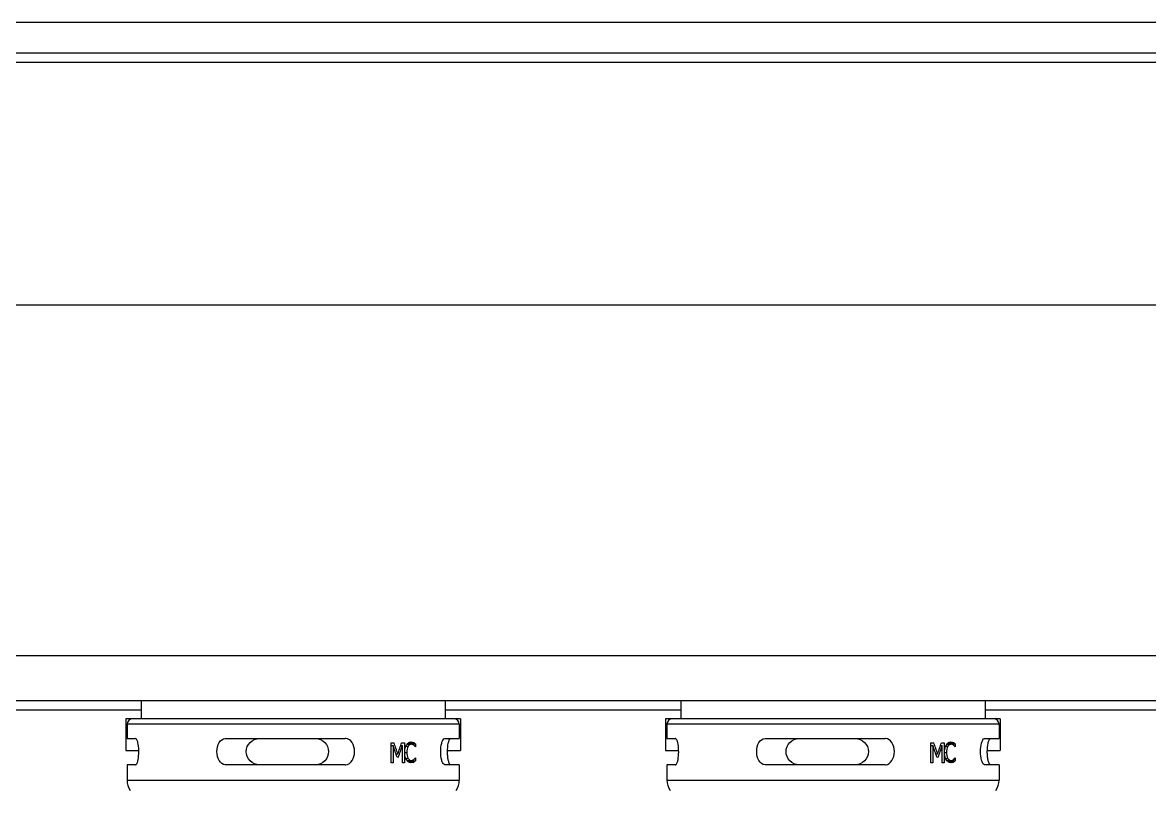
# Model space of a CAD drawing. Header units: millimetres. Extents: x 10297564 to 11610295, y -9287743 to -8409454.
# Drawn here: x 10527840 to 10529096, y -9102460 to -9101604 of the extents above; entities that cross this region are included whole.
import ezdxf

# ---------------------------------------------------------------- set-up
doc = ezdxf.new("R2010")
doc.units = ezdxf.units.MM
doc.header["$LTSCALE"] = 100
doc.layers.add('-0', color=7, linetype='Continuous')

# ---------------------------------------------------------------- blocks, each defined once
blk = doc.blocks.new('인버터 외형도')
at = {"layer": '-0', "linetype": 'Continuous'}
for p, q in [((127015.97, 34940.36), (115864.67, 34940.36)), ((127015.97, 34914.78), (115864.67, 34914.78)), ((117700.65, 34907.25), (125180, 34907.25)), ((125134.85, 34704.09), (117745.8, 34704.09)), ((127437.35, 34410.64), (115699.13, 34410.64)), ((127439.49, 34373.01), (115699.13, 34373.01)), ((118671.31, 34365.49), (119123.53, 34365.49)), ((119123.53, 34373.01), (119123.53, 34357.97)), ((119377.86, 34373.01), (119377.86, 34357.97)), ((119377.86, 34365.49), (119575, 34365.49)), ((119575, 34373.01), (119575, 34357.97)), ((119829.33, 34373.01), (119829.33, 34357.97)), ((119829.33, 34365.49), (120026.47, 34365.49)), ((119117.04, 34357.97), (119110.74, 34357.97)), ((119110.74, 34357.97), (119110.74, 34331.52)), ((119385.07, 34357.97), (119116.31, 34357.97)), ((119390.64, 34357.97), (119385.08, 34357.97)), ((119390.65, 34357.97), (119390.65, 34331.52)), ((119568.51, 34357.97), (119562.21, 34357.97)), ((119562.21, 34357.97), (119562.21, 34331.52)), ((119836.54, 34357.97), (119567.78, 34357.97)), ((119842.11, 34357.97), (119836.55, 34357.97)), ((119842.12, 34357.97), (119842.12, 34331.52)), ((119389.6, 34353.45), (119111.79, 34353.45)), ((119111.79, 34353.45), (119111.79, 34341.48)), ((119389.6, 34353.45), (119389.6, 34341.48)), ((119841.07, 34353.45), (119563.26, 34353.45)), ((119563.26, 34353.45), (119563.26, 34341.48)), ((119841.07, 34353.45), (119841.07, 34341.48)), ((119111.79, 34341.48), (119118.93, 34341.48)), ((119118.93, 34341.5), (119118.79, 34341.48)), ((119193.94, 34341.48), (119294.24, 34341.48)), ((119294.64, 34341.5), (119294.24, 34341.48)), ((119332.57, 34337.97), (119335.01, 34337.97)), ((119332.57, 34321.27), (119332.57, 34337.97)), ((119332.57, 34335.66), (119334.25, 34335.66)), ((119334.25, 34335.66), (119334.25, 34321.27)), ((119340.62, 34335.66), (119342.05, 34335.66)), ((119341.39, 34337.97), (119343.71, 34337.97)), ((119342.05, 34321.27), (119342.05, 34335.66)), ((119343.71, 34337.97), (119343.71, 34321.27)), ((119345.88, 34336.71), (119349.42, 34336.71)), ((119346.3, 34337.2), (119353, 34337.2)), ((119347.65, 34338.17), (119351.47, 34338.17)), ((119353, 34337.2), (119353, 34334.52)), ((119377.47, 34341.48), (119389.6, 34341.48)), ((119563.26, 34341.48), (119570.4, 34341.48)), ((119570.4, 34341.5), (119570.26, 34341.48)), ((119645.41, 34341.48), (119745.71, 34341.48)), ((119746.11, 34341.5), (119745.71, 34341.48)), ((119784.04, 34337.97), (119786.48, 34337.97)), ((119784.04, 34321.27), (119784.04, 34337.97)), ((119784.04, 34335.66), (119785.71, 34335.66)), ((119785.71, 34335.66), (119785.71, 34321.27)), ((119792.09, 34335.66), (119793.52, 34335.66)), ((119792.86, 34337.97), (119795.18, 34337.97)), ((119793.52, 34321.27), (119793.52, 34335.66)), ((119795.18, 34337.97), (119795.18, 34321.27)), ((119797.35, 34336.71), (119800.89, 34336.71)), ((119797.77, 34337.2), (119804.46, 34337.2)), ((119799.12, 34338.17), (119802.94, 34338.17)), ((119804.46, 34337.2), (119804.46, 34334.52)), ((119828.94, 34341.48), (119841.07, 34341.48)), ((119110.74, 34331.52), (119121.61, 34331.52)), ((119336.69, 34328.67), (119338.3, 34328.67)), ((119343.99, 34329.94), (119345.7, 34329.94)), ((119344.86, 34334.99), (119346.78, 34334.99)), ((119353, 34334.52), (119352.88, 34334.52)), ((119379.78, 34331.52), (119390.65, 34331.52)), ((119562.21, 34331.52), (119573.08, 34331.52)), ((119788.16, 34328.67), (119789.77, 34328.67)), ((119795.46, 34329.94), (119797.17, 34329.94)), ((119796.33, 34334.99), (119798.25, 34334.99)), ((119804.46, 34334.52), (119804.35, 34334.52)), ((119831.25, 34331.52), (119842.12, 34331.52)), ((119118.93, 34319.6), (119111.79, 34319.6)), ((119111.79, 34319.6), (119111.79, 34306.58)), ((119118.79, 34319.6), (119118.93, 34319.59)), ((119294.24, 34319.6), (119193.94, 34319.6)), ((119294.24, 34319.6), (119294.64, 34319.59)), ((119334.25, 34321.27), (119332.57, 34321.27)), ((119338.72, 34325.87), (119337.66, 34325.87)), ((119343.71, 34321.27), (119342.05, 34321.27)), ((119344.83, 34324.89), (119346.82, 34324.89)), ((119345.78, 34323.23), (119349.42, 34323.23)), ((119346.21, 34322.74), (119353, 34322.74)), ((119347.49, 34321.79), (119351.47, 34321.79)), ((119352.88, 34325.39), (119353, 34325.39)), ((119353, 34325.39), (119353, 34322.74)), ((119389.6, 34319.6), (119377.47, 34319.6)), ((119389.6, 34319.6), (119389.6, 34306.58)), ((119570.4, 34319.6), (119563.26, 34319.6)), ((119563.26, 34319.6), (119563.26, 34306.58)), ((119570.26, 34319.6), (119570.4, 34319.59)), ((119745.71, 34319.6), (119645.41, 34319.6)), ((119745.71, 34319.6), (119746.11, 34319.59)), ((119785.71, 34321.27), (119784.04, 34321.27)), ((119790.19, 34325.87), (119789.13, 34325.87)), ((119795.18, 34321.27), (119793.52, 34321.27)), ((119796.3, 34324.89), (119798.29, 34324.89)), ((119797.25, 34323.23), (119800.89, 34323.23)), ((119797.68, 34322.74), (119804.46, 34322.74)), ((119798.96, 34321.79), (119802.94, 34321.79)), ((119804.35, 34325.39), (119804.46, 34325.39)), ((119804.46, 34325.39), (119804.46, 34322.74)), ((119841.07, 34319.6), (119828.94, 34319.6)), ((119841.07, 34319.6), (119841.07, 34306.58)), ((119111.79, 34306.58), (119389.6, 34306.58)), ((119563.26, 34306.58), (119841.07, 34306.58))]:
    blk.add_line(p, q, dxfattribs=at)
for centre, radius, start, end in [((119116.31, 34353.45), 4.51, 90, 180), ((119385.08, 34353.45), 4.51, 0, 90), ((119567.78, 34353.45), 4.51, 90, 180), ((119836.55, 34353.45), 4.51, 0, 90), ((119118.92, 34340.92), 0.578, 81.006, 88.81895), ((119351.06, 34332.71), 6.6, 142.13742, 146.95018), ((119570.39, 34340.92), 0.578, 81.006, 88.81895), ((119802.53, 34332.71), 6.6, 142.13742, 146.95018), ((119118.92, 34320.17), 0.579, 271.04452, 279.03278), ((119350.6, 34326.87), 6.09, 213.71258, 217.24171), ((119570.39, 34320.17), 0.579, 271.04452, 279.03278), ((119802.07, 34326.87), 6.09, 213.71258, 217.24171), ((119126.84, 34306.58), 15.05, 180, 214.43195), ((119374.55, 34306.58), 15.05, 325.56805, 0), ((119578.31, 34306.58), 15.05, 180, 214.43195), ((119826.02, 34306.58), 15.05, 325.56805, 0)]:
    blk.add_arc(centre, radius, start, end, dxfattribs=at)
for centre, major_axis, ratio, start_param, end_param in [((119250.69, 34308.1), (-111.47, 313.43), 0.264399, 4.675106, 4.706283), ((119250.69, 34313), (-111.71, 308.38), 0.267681, -1.616846, -1.586758), ((119250.69, 34344.87), (111.22, 318.9), 0.260915, -1.530666, -1.501599), ((119250.69, 34340.43), (111.61, 310.46), 0.26632, 4.761126, 4.792529), ((119702.16, 34308.1), (-111.47, 313.43), 0.264399, 4.675106, 4.706283), ((119702.16, 34313), (-111.71, 308.38), 0.267681, -1.616846, -1.586758), ((119702.16, 34344.87), (111.22, 318.9), 0.260915, -1.530666, -1.501599), ((119702.16, 34340.43), (111.61, 310.46), 0.26632, 4.761126, 4.792529)]:
    blk.add_ellipse(centre, major_axis=major_axis, ratio=ratio, start_param=start_param, end_param=end_param, dxfattribs=at)
for points, knots in [([(119119.84, 34320.29), (119120.79, 34321.75), (119121.45, 34325.81), (119121.8, 34331.72), (119121.24, 34336.97), (119120.31, 34340.09), (119119.49, 34341.41), (119119.01, 34341.49)], [0, 0, 0, 0, 0.237449, 0.535172, 0.821181, 0.933498, 1, 1, 1, 1]), ([(119193.94, 34319.6), (119189.6, 34319.61), (119184.13, 34330.54), (119189.6, 34341.48), (119193.94, 34341.48)], [0, 0, 0, 0, 0.500001, 1, 1, 1, 1]), ([(119222.35, 34319.6), (119219.56, 34319.6), (119213.75, 34321.97), (119210.26, 34330.54), (119213.75, 34339.11), (119219.56, 34341.48), (119222.35, 34341.48)], [0, 0, 0, 0, 0.249888, 0.5, 0.750113, 1, 1, 1, 1]), ([(119269.37, 34341.48), (119272.15, 34341.48), (119277.96, 34339.11), (119281.45, 34330.54), (119277.96, 34321.98), (119272.15, 34319.61), (119269.37, 34319.61)], [0, 0, 0, 0, 0.249886, 0.499995, 0.750107, 1, 1, 1, 1]), ([(119294.64, 34319.59), (119299.05, 34319.61), (119305.07, 34330.54), (119299.05, 34341.47), (119294.64, 34341.5)], [0, 0, 0, 0, 0.499999, 1, 1, 1, 1]), ([(119343.99, 34329.94), (119343.99, 34331.62), (119344.24, 34333.89), (119345.24, 34335.86), (119345.53, 34336.3)], [0, 0, 0, 0, 0.761672, 1, 1, 1, 1]), ([(119349.42, 34336.71), (119348.64, 34336.71), (119347.56, 34336.12), (119346.94, 34335.25), (119346.78, 34334.99)], [0, 0, 0, 0, 0.718017, 1, 1, 1, 1]), ([(119377.47, 34319.6), (119376.86, 34319.6), (119375.6, 34321.05), (119374.45, 34324.71), (119373.78, 34330.54), (119374.45, 34336.38), (119375.6, 34340.04), (119376.86, 34341.48), (119377.47, 34341.48)], [0, 0, 0, 0, 0.077309, 0.200072, 0.500002, 0.799928, 0.922691, 1, 1, 1, 1]), ([(119382.38, 34319.59), (119381.83, 34319.68), (119380.96, 34321.27), (119380.32, 34323.66), (119379.85, 34327), (119379.65, 34331.65), (119380.02, 34336.31), (119380.96, 34339.82), (119381.83, 34341.4), (119382.38, 34341.49)], [0, 0, 0, 0, 0.072071, 0.194943, 0.343142, 0.500286, 0.80521, 0.928016, 1, 1, 1, 1]), ([(119571.31, 34320.29), (119572.26, 34321.75), (119572.92, 34325.81), (119573.27, 34331.72), (119572.71, 34336.97), (119571.78, 34340.09), (119570.96, 34341.41), (119570.48, 34341.49)], [0, 0, 0, 0, 0.237449, 0.535172, 0.821181, 0.933498, 1, 1, 1, 1]), ([(119645.41, 34319.6), (119641.07, 34319.61), (119635.6, 34330.54), (119641.07, 34341.48), (119645.41, 34341.48)], [0, 0, 0, 0, 0.500001, 1, 1, 1, 1]), ([(119673.82, 34319.6), (119671.03, 34319.6), (119665.22, 34321.97), (119661.73, 34330.54), (119665.22, 34339.11), (119671.03, 34341.48), (119673.82, 34341.48)], [0, 0, 0, 0, 0.249888, 0.5, 0.750113, 1, 1, 1, 1]), ([(119720.84, 34341.48), (119723.62, 34341.48), (119729.43, 34339.11), (119732.92, 34330.54), (119729.43, 34321.98), (119723.62, 34319.61), (119720.84, 34319.61)], [0, 0, 0, 0, 0.249886, 0.499995, 0.750107, 1, 1, 1, 1]), ([(119746.11, 34319.59), (119750.52, 34319.61), (119756.54, 34330.54), (119750.52, 34341.47), (119746.11, 34341.5)], [0, 0, 0, 0, 0.499999, 1, 1, 1, 1]), ([(119795.46, 34329.94), (119795.46, 34331.62), (119795.71, 34333.89), (119796.71, 34335.86), (119797, 34336.3)], [0, 0, 0, 0, 0.761672, 1, 1, 1, 1]), ([(119800.89, 34336.71), (119800.11, 34336.71), (119799.03, 34336.12), (119798.41, 34335.25), (119798.25, 34334.99)], [0, 0, 0, 0, 0.718017, 1, 1, 1, 1]), ([(119828.94, 34319.6), (119828.33, 34319.6), (119827.07, 34321.05), (119825.92, 34324.71), (119825.25, 34330.54), (119825.92, 34336.38), (119827.07, 34340.04), (119828.33, 34341.48), (119828.94, 34341.48)], [0, 0, 0, 0, 0.077309, 0.200072, 0.500002, 0.799928, 0.922691, 1, 1, 1, 1]), ([(119833.85, 34319.59), (119833.3, 34319.68), (119832.43, 34321.27), (119831.79, 34323.66), (119831.32, 34327), (119831.12, 34331.65), (119831.49, 34336.31), (119832.43, 34339.82), (119833.3, 34341.4), (119833.85, 34341.49)], [0, 0, 0, 0, 0.072071, 0.194943, 0.343142, 0.500286, 0.80521, 0.928016, 1, 1, 1, 1]), ([(119345.54, 34323.5), (119345.24, 34323.94), (119344.24, 34325.95), (119343.99, 34328.24), (119343.99, 34329.94)], [0, 0, 0, 0, 0.237909, 1, 1, 1, 1]), ([(119797.01, 34323.5), (119796.71, 34323.94), (119795.71, 34325.95), (119795.46, 34328.24), (119795.46, 34329.94)], [0, 0, 0, 0, 0.237909, 1, 1, 1, 1]), ([(119119.01, 34319.59), (119119.09, 34319.61), (119119.27, 34319.67), (119119.41, 34319.78), (119119.48, 34319.85)], [0, 0, 0, 0, 0.462042, 1, 1, 1, 1]), ([(119119.48, 34319.85), (119119.54, 34319.91), (119119.67, 34320.05), (119119.78, 34320.21), (119119.84, 34320.29)], [0, 0, 0, 0, 0.469649, 1, 1, 1, 1]), ([(119349.4, 34321.3), (119349.07, 34321.3), (119347.67, 34321.44), (119346.4, 34322.34), (119345.76, 34323.19)], [0, 0, 0, 0, 0.234942, 1, 1, 1, 1]), ([(119346.82, 34324.89), (119346.97, 34324.64), (119347.59, 34323.79), (119348.66, 34323.23), (119349.42, 34323.23)], [0, 0, 0, 0, 0.28222, 1, 1, 1, 1]), ([(119570.48, 34319.59), (119570.56, 34319.61), (119570.74, 34319.67), (119570.88, 34319.78), (119570.95, 34319.85)], [0, 0, 0, 0, 0.462042, 1, 1, 1, 1]), ([(119570.95, 34319.85), (119571.01, 34319.91), (119571.14, 34320.05), (119571.25, 34320.21), (119571.31, 34320.29)], [0, 0, 0, 0, 0.469649, 1, 1, 1, 1]), ([(119800.87, 34321.3), (119800.54, 34321.3), (119799.14, 34321.44), (119797.87, 34322.34), (119797.23, 34323.19)], [0, 0, 0, 0, 0.234942, 1, 1, 1, 1]), ([(119798.29, 34324.89), (119798.44, 34324.64), (119799.06, 34323.79), (119800.13, 34323.23), (119800.89, 34323.23)], [0, 0, 0, 0, 0.28222, 1, 1, 1, 1])]:
    blk.add_open_spline(points, degree=3, knots=knots, dxfattribs=at)
for points in [[(119345.85, 34336.76), (119346.39, 34337.45), (119347.13, 34338.05), (119347.96, 34338.35)], [(119347.96, 34338.35), (119348.42, 34338.52), (119348.93, 34338.61), (119349.43, 34338.61)], [(119351.59, 34335.91), (119350.99, 34336.39), (119350.19, 34336.71), (119349.42, 34336.71)], [(119349.43, 34338.61), (119350.12, 34338.61), (119350.84, 34338.45), (119351.47, 34338.17)], [(119351.47, 34338.17), (119352.02, 34337.92), (119352.52, 34337.57), (119353, 34337.2)], [(119352.47, 34335.04), (119352.2, 34335.36), (119351.91, 34335.65), (119351.59, 34335.91)], [(119797.32, 34336.76), (119797.86, 34337.45), (119798.6, 34338.05), (119799.43, 34338.35)], [(119799.43, 34338.35), (119799.89, 34338.52), (119800.4, 34338.61), (119800.9, 34338.61)], [(119803.06, 34335.91), (119802.45, 34336.39), (119801.66, 34336.71), (119800.89, 34336.71)], [(119800.9, 34338.61), (119801.59, 34338.61), (119802.31, 34338.45), (119802.94, 34338.17)], [(119802.94, 34338.17), (119803.49, 34337.92), (119803.99, 34337.57), (119804.46, 34337.2)], [(119803.94, 34335.04), (119803.67, 34335.36), (119803.38, 34335.65), (119803.06, 34335.91)], [(119346.78, 34334.99), (119345.9, 34333.51), (119345.7, 34331.66), (119345.7, 34329.94)], [(119345.7, 34329.94), (119345.7, 34328.22), (119345.92, 34326.36), (119346.82, 34324.89)], [(119352.88, 34334.52), (119352.74, 34334.69), (119352.61, 34334.87), (119352.47, 34335.04)], [(119798.25, 34334.99), (119797.37, 34333.51), (119797.17, 34331.66), (119797.17, 34329.94)], [(119797.17, 34329.94), (119797.17, 34328.22), (119797.39, 34326.36), (119798.29, 34324.89)], [(119804.35, 34334.52), (119804.21, 34334.69), (119804.08, 34334.87), (119803.94, 34335.04)], [(119351.47, 34321.79), (119350.83, 34321.48), (119350.11, 34321.3), (119349.4, 34321.3)], [(119349.42, 34323.23), (119350.22, 34323.23), (119351.05, 34323.55), (119351.67, 34324.05)], [(119353, 34322.74), (119352.5, 34322.4), (119352.02, 34322.04), (119351.47, 34321.79)], [(119351.67, 34324.05), (119352.13, 34324.44), (119352.55, 34324.89), (119352.88, 34325.39)], [(119802.94, 34321.79), (119802.3, 34321.48), (119801.58, 34321.3), (119800.87, 34321.3)], [(119800.89, 34323.23), (119801.69, 34323.23), (119802.52, 34323.55), (119803.14, 34324.05)], [(119804.46, 34322.74), (119803.97, 34322.4), (119803.49, 34322.04), (119802.94, 34321.79)], [(119803.14, 34324.05), (119803.6, 34324.44), (119804.02, 34324.89), (119804.35, 34325.39)]]:
    blk.add_open_spline(points, degree=3, dxfattribs=at)

msp = doc.modelspace()

# ---------------------------------------------------------------- block references
at = {"xscale": 1.333333333333333, "yscale": 1.333333333333333, "zscale": 1.333333333333333}
msp.add_blockref('인버터 외형도', (10369140.6, -9148191), dxfattribs=at)

doc.saveas('drawing.dxf')
